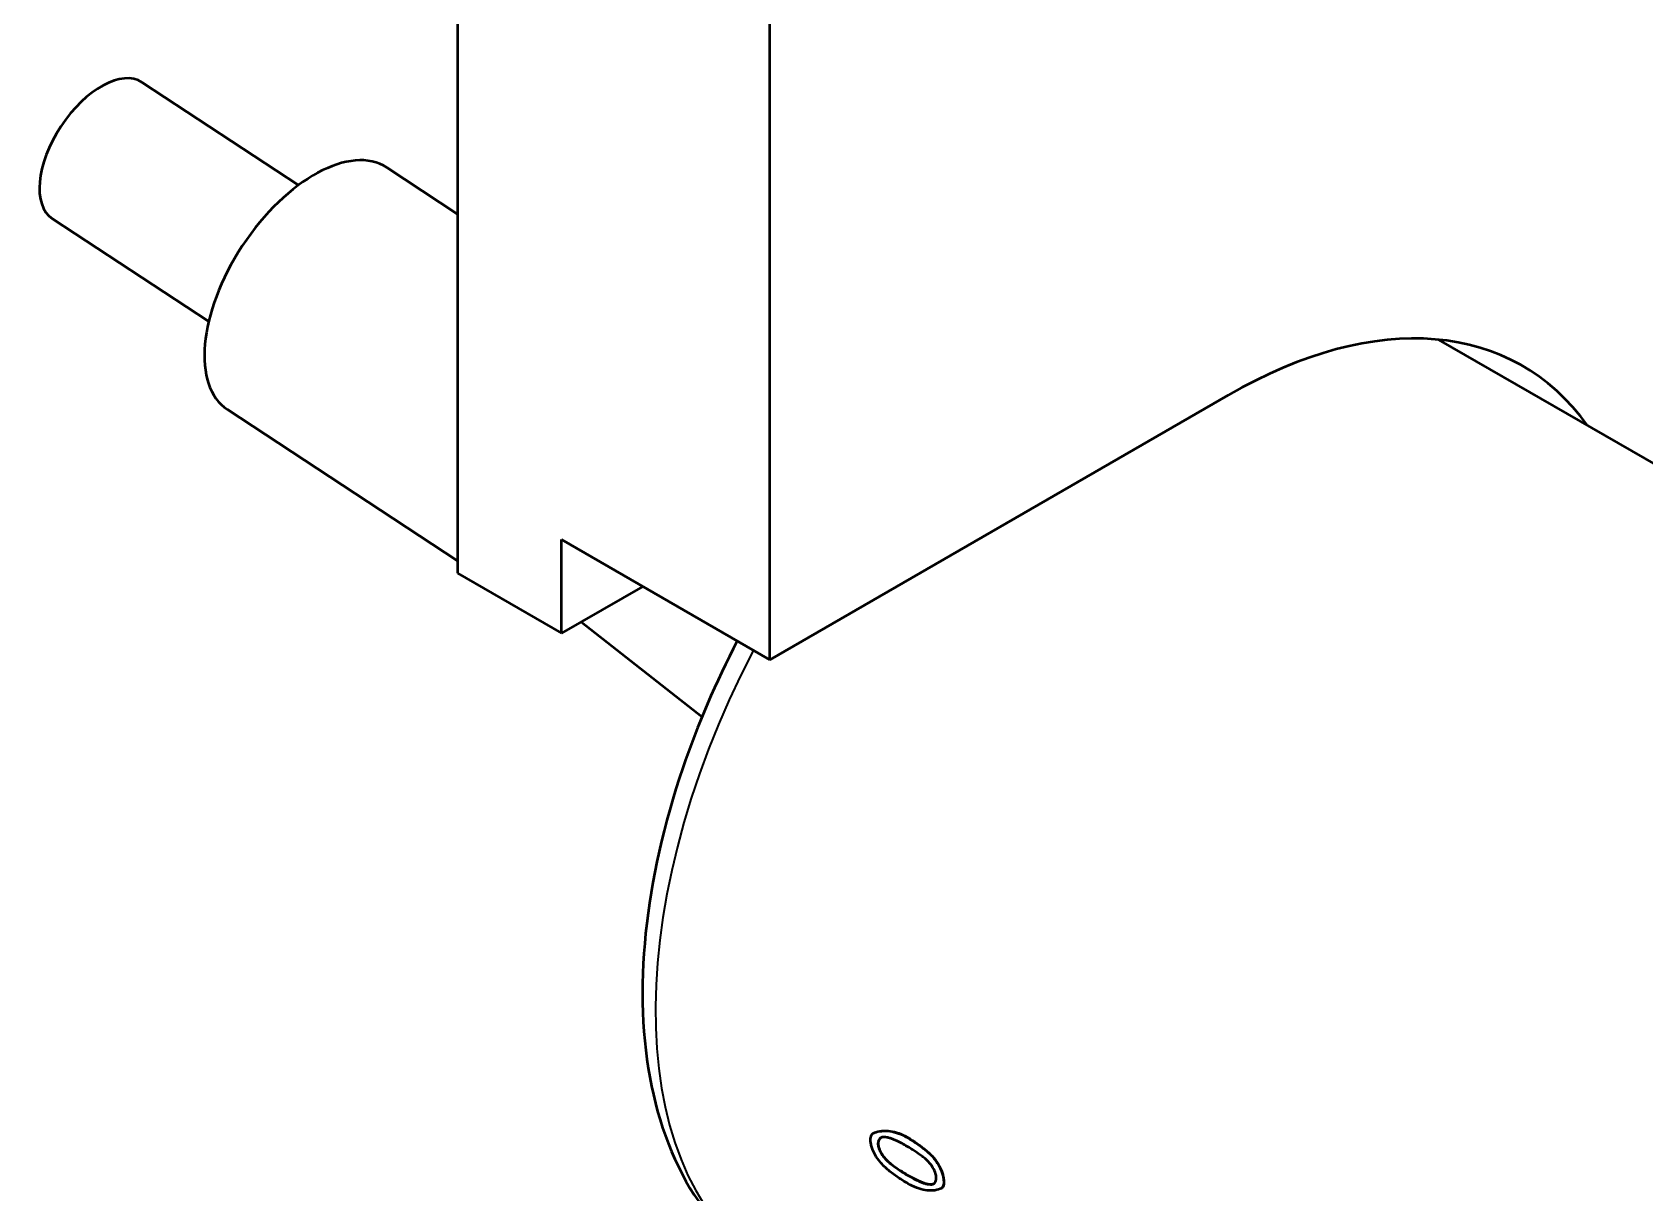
# Model space of a CAD drawing. Header units: millimetres. Extents: x -1259 to 2100, y -2965 to 1485.
# Drawn here: x 1515.9 to 1570.6, y 509.4 to 548.8 of the extents above; entities that cross this region are included whole.
import ezdxf

# ---------------------------------------------------------------- set-up
doc = ezdxf.new("R2010")
doc.units = ezdxf.units.MM
doc.header["$LTSCALE"] = 5
doc.layers.add('Visible (ISO)', color=7, linetype='Continuous', lineweight=50)
doc.layers.add('Visible Narrow (ISO)', color=7, linetype='Continuous', lineweight=35)

msp = doc.modelspace()

# ---------------------------------------------------------------- linework, layer by layer
at = {"layer": 'Visible (ISO)'}
for p, q in [((1540.901, 527.509), (1540.901, 557.72)), ((1530.294, 555.678), (1530.294, 530.449)), ((1524.896, 543.623), (1519.591, 547.114)), ((1530.294, 542.644), (1527.897, 544.222)), ((1521.85, 538.995), (1516.545, 542.486)), ((1563.604, 538.378), (1621.009, 505.235)), ((1540.901, 527.509), (1556.457, 536.491)), ((1530.294, 530.864), (1522.488, 536.002)), ((1533.83, 531.592), (1540.901, 527.509)), ((1533.83, 528.407), (1533.83, 531.592)), ((1530.294, 530.449), (1533.83, 528.407)), ((1536.588, 530), (1533.83, 528.407)), ((1534.494, 528.791), (1538.598, 525.574)), ((1544.42, 511.436), (1544.427, 511.44)), ((1546.718, 509.555), (1546.71, 509.55))]:
    msp.add_line(p, q, dxfattribs=at)
for centre, major_axis, ratio, start_param, end_param in [((1518.068, 544.8), (-1.523, -2.314), 0.535679, 3.141593, 6.283185), ((1525.192, 540.112), (-2.705, -4.11), 0.535679, 3.141593, 6.283185), ((1556.457, 520.161), (10, 17.321), 0.57735, 6.027539, 7.068583), ((1544.792, 510.961), (0.114, -0.311), 0.588622, 3.761517, 4.16783), ((1545.473, 505.634), (-3.143, 5.672), 0.588924, 5.508165, 5.58568), ((1545.399, 514.976), (3.286, -5.273), 0.554016, 5.478823, 5.559061), ((1545.406, 514.983), (3.287, -5.276), 0.554016, 5.478822, 5.55902), ((1546.354, 510.024), (0.103, -0.302), 0.558749, 0.631165, 1.032849)]:
    msp.add_ellipse(centre, major_axis=major_axis, ratio=ratio, start_param=start_param, end_param=end_param, dxfattribs=at)
for points, knots in [([(1539.795, 528.148), (1539.064, 526.743), (1538.441, 525.291), (1537.299, 521.94), (1536.869, 520.037), (1536.496, 516.379), (1536.556, 514.626), (1537.204, 511.466), (1537.787, 510.051), (1539.29, 508), (1540.098, 507.263), (1541.025, 506.727)], [7.144211, 7.144211, 7.144211, 7.144211, 7.398518, 7.398518, 7.729634, 7.729634, 8.0628, 8.0628, 8.390507, 8.390507, 8.63938, 8.63938, 8.63938, 8.63938]), ([(1544.319, 511.208), (1544.319, 511.237), (1544.322, 511.265), (1544.332, 511.316), (1544.34, 511.34), (1544.361, 511.381), (1544.374, 511.399), (1544.404, 511.427), (1544.421, 511.438), (1544.44, 511.446)], [0, 0, 0, 0, 0.01087225, 0.01087225, 0.02166283, 0.02166283, 0.03231179, 0.03231179, 0.04278236, 0.04278236, 0.04278236, 0.04278236]), ([(1544.44, 511.446), (1544.52, 511.477), (1544.606, 511.497), (1544.786, 511.515), (1544.88, 511.513), (1545.072, 511.486), (1545.171, 511.46), (1545.371, 511.388), (1545.472, 511.34), (1545.573, 511.282)], [0, 0, 0, 0, 0.043807, 0.043807, 0.0870851, 0.0870851, 0.1299533, 0.1299533, 0.172765, 0.172765, 0.172765, 0.172765]), ([(1544.673, 511.275), (1544.653, 511.266), (1544.636, 511.252), (1544.607, 511.217), (1544.595, 511.195), (1544.586, 511.171)], [0, 0, 0, 0, 0.01121573, 0.01121573, 0.02263574, 0.02263574, 0.02263574, 0.02263574]), ([(1544.769, 511.296), (1544.751, 511.296), (1544.734, 511.295), (1544.702, 511.288), (1544.687, 511.282), (1544.673, 511.275)], [0, 0, 0, 0, 0.00814539, 0.00814539, 0.01637582, 0.01637582, 0.01637582, 0.01637582]), ([(1544.988, 511.259), (1544.95, 511.271), (1544.913, 511.28), (1544.84, 511.292), (1544.804, 511.296), (1544.769, 511.296)], [0, 0, 0, 0, 0.01633595, 0.01633595, 0.03276173, 0.03276173, 0.03276173, 0.03276173]), ([(1545.573, 511.282), (1545.681, 511.219), (1545.789, 511.151), (1546.004, 511), (1546.111, 510.919), (1546.216, 510.832)], [0, 0, 0, 0, 0.04591624, 0.04591624, 0.09190288, 0.09190288, 0.09190288, 0.09190288]), ([(1544.362, 510.962), (1544.348, 511.004), (1544.338, 511.047), (1544.323, 511.129), (1544.32, 511.169), (1544.319, 511.208)], [0, 0, 0, 0, 0.014091, 0.014091, 0.02827231, 0.02827231, 0.02827231, 0.02827231]), ([(1544.641, 510.457), (1544.58, 510.53), (1544.525, 510.611), (1544.43, 510.782), (1544.39, 510.872), (1544.362, 510.962)], [0, 0, 0, 0, 0.02907119, 0.02907119, 0.05883924, 0.05883924, 0.05883924, 0.05883924]), ([(1544.586, 511.171), (1544.581, 511.155), (1544.577, 511.138), (1544.571, 511.101), (1544.57, 511.081), (1544.57, 511.061)], [0, 0, 0, 0, 0.00749917, 0.00749917, 0.01503178, 0.01503178, 0.01503178, 0.01503178]), ([(1544.57, 511.061), (1544.57, 511.038), (1544.573, 511.014), (1544.582, 510.965), (1544.589, 510.94), (1544.599, 510.915)], [0, 0, 0, 0, 0.00835341, 0.00835341, 0.01663391, 0.01663391, 0.01663391, 0.01663391]), ([(1544.577, 511.065), (1544.577, 511.042), (1544.58, 511.018), (1544.589, 510.969), (1544.596, 510.944), (1544.606, 510.919)], [0, 0, 0, 0, 0.00834912, 0.00834912, 0.01662582, 0.01662582, 0.01662582, 0.01662582]), ([(1545.21, 511.17), (1545.173, 511.188), (1545.135, 511.205), (1545.061, 511.234), (1545.024, 511.248), (1544.988, 511.259)], [0, 0, 0, 0, 0.01585173, 0.01585173, 0.03170337, 0.03170337, 0.03170337, 0.03170337]), ([(1546.079, 510.643), (1545.994, 510.706), (1545.908, 510.766), (1545.737, 510.878), (1545.651, 510.931), (1545.565, 510.981)], [0, 0, 0, 0, 0.0364797, 0.0364797, 0.07295946, 0.07295946, 0.07295946, 0.07295946]), ([(1546.216, 510.832), (1546.266, 510.791), (1546.315, 510.745), (1546.411, 510.646), (1546.457, 510.592), (1546.501, 510.536)], [0, 0, 0, 0, 0.02187074, 0.02187074, 0.0439155, 0.0439155, 0.0439155, 0.0439155]), ([(1546.223, 510.836), (1546.273, 510.794), (1546.322, 510.749), (1546.418, 510.65), (1546.464, 510.596), (1546.508, 510.54)], [0, 0, 0, 0, 0.02186979, 0.02186979, 0.0439123, 0.0439123, 0.0439123, 0.0439123]), ([(1544.937, 510.166), (1544.886, 510.207), (1544.835, 510.252), (1544.736, 510.349), (1544.688, 510.402), (1544.641, 510.457)], [0, 0, 0, 0, 0.02195878, 0.02195878, 0.04409052, 0.04409052, 0.04409052, 0.04409052]), ([(1544.813, 510.564), (1544.852, 510.522), (1544.893, 510.482), (1544.976, 510.407), (1545.019, 510.373), (1545.061, 510.342)], [0, 0, 0, 0, 0.0182188, 0.0182188, 0.03633571, 0.03633571, 0.03633571, 0.03633571]), ([(1544.82, 510.569), (1544.859, 510.526), (1544.9, 510.486), (1544.983, 510.412), (1545.026, 510.378), (1545.068, 510.347)], [0, 0, 0, 0, 0.01821749, 0.01821749, 0.03633384, 0.03633384, 0.03633384, 0.03633384]), ([(1545.061, 510.342), (1545.146, 510.28), (1545.232, 510.221), (1545.403, 510.11), (1545.488, 510.057), (1545.574, 510.008)], [0, 0, 0, 0, 0.0362469, 0.0362469, 0.07249386, 0.07249386, 0.07249386, 0.07249386]), ([(1545.068, 510.347), (1545.153, 510.285), (1545.239, 510.226), (1545.41, 510.114), (1545.495, 510.061), (1545.581, 510.012)], [0, 0, 0, 0, 0.03624663, 0.03624663, 0.07249332, 0.07249332, 0.07249332, 0.07249332]), ([(1546.321, 510.419), (1546.283, 510.462), (1546.243, 510.503), (1546.162, 510.578), (1546.121, 510.612), (1546.079, 510.643)], [0, 0, 0, 0, 0.0180603, 0.0180603, 0.03601367, 0.03601367, 0.03601367, 0.03601367]), ([(1546.525, 510.066), (1546.503, 510.13), (1546.473, 510.194), (1546.404, 510.314), (1546.365, 510.37), (1546.321, 510.419)], [0, 0, 0, 0, 0.02103243, 0.02103243, 0.04155381, 0.04155381, 0.04155381, 0.04155381]), ([(1546.501, 510.536), (1546.56, 510.462), (1546.612, 510.38), (1546.7, 510.206), (1546.737, 510.114), (1546.763, 510.024)], [0, 0, 0, 0, 0.02895113, 0.02895113, 0.05859624, 0.05859624, 0.05859624, 0.05859624]), ([(1546.508, 510.54), (1546.566, 510.467), (1546.618, 510.385), (1546.663, 510.298), (1546.707, 510.211), (1546.743, 510.119), (1546.77, 510.028)], [0.4878718, 0.4878718, 0.4878718, 0.4878718, 0.8170511, 0.8170511, 0.8170511, 1.1462303, 1.1462303, 1.1462303, 1.1462303]), ([(1545.586, 509.719), (1545.478, 509.782), (1545.369, 509.85), (1545.153, 509.999), (1545.044, 510.08), (1544.937, 510.166)], [0, 0, 0, 0, 0.04594796, 0.04594796, 0.09196619, 0.09196619, 0.09196619, 0.09196619]), ([(1546.687, 509.539), (1546.61, 509.51), (1546.528, 509.491), (1546.355, 509.477), (1546.265, 509.481), (1546.079, 509.512), (1545.983, 509.539), (1545.787, 509.613), (1545.687, 509.661), (1545.586, 509.719)], [0, 0, 0, 0, 0.0436851, 0.0436851, 0.0868429, 0.0868429, 0.129592, 0.129592, 0.1722832, 0.1722832, 0.1722832, 0.1722832]), ([(1545.925, 509.82), (1545.962, 509.802), (1545.999, 509.786), (1546.072, 509.756), (1546.108, 509.743), (1546.144, 509.731)], [0, 0, 0, 0, 0.01574971, 0.01574971, 0.03149932, 0.03149932, 0.03149932, 0.03149932]), ([(1545.932, 509.825), (1545.969, 509.807), (1546.006, 509.79), (1546.079, 509.761), (1546.115, 509.747), (1546.151, 509.736)], [0, 0, 0, 0, 0.0157495, 0.0157495, 0.0314989, 0.0314989, 0.0314989, 0.0314989]), ([(1546.144, 509.731), (1546.181, 509.719), (1546.218, 509.71), (1546.29, 509.697), (1546.325, 509.693), (1546.36, 509.692)], [0, 0, 0, 0, 0.01636565, 0.01636565, 0.03281947, 0.03281947, 0.03281947, 0.03281947]), ([(1546.151, 509.736), (1546.188, 509.724), (1546.225, 509.714), (1546.297, 509.701), (1546.332, 509.698), (1546.367, 509.697)], [0, 0, 0, 0, 0.01636497, 0.01636497, 0.03281748, 0.03281748, 0.03281748, 0.03281748]), ([(1546.36, 509.692), (1546.377, 509.692), (1546.393, 509.693), (1546.424, 509.699), (1546.439, 509.704), (1546.453, 509.711)], [0, 0, 0, 0, 0.00816866, 0.00816866, 0.016422, 0.016422, 0.016422, 0.016422]), ([(1546.367, 509.697), (1546.384, 509.696), (1546.4, 509.697), (1546.432, 509.704), (1546.446, 509.709), (1546.46, 509.715)], [0, 0, 0, 0, 0.00816759, 0.00816759, 0.01641929, 0.01641929, 0.01641929, 0.01641929]), ([(1546.453, 509.711), (1546.473, 509.72), (1546.49, 509.734), (1546.518, 509.769), (1546.529, 509.79), (1546.537, 509.815)], [0, 0, 0, 0, 0.01135824, 0.01135824, 0.0229261, 0.0229261, 0.0229261, 0.0229261]), ([(1546.552, 509.919), (1546.552, 509.942), (1546.55, 509.966), (1546.54, 510.016), (1546.534, 510.041), (1546.525, 510.066)], [0, 0, 0, 0, 0.00840975, 0.00840975, 0.01674845, 0.01674845, 0.01674845, 0.01674845]), ([(1546.803, 509.774), (1546.803, 509.744), (1546.801, 509.717), (1546.791, 509.666), (1546.783, 509.642), (1546.763, 509.602), (1546.751, 509.585), (1546.722, 509.557), (1546.706, 509.546), (1546.687, 509.539)], [0, 0, 0, 0, 0.01084531, 0.01084531, 0.02160922, 0.02160922, 0.03223192, 0.03223192, 0.04267677, 0.04267677, 0.04267677, 0.04267677]), ([(1546.81, 509.778), (1546.81, 509.719), (1546.8, 509.667), (1546.78, 509.626), (1546.765, 509.595), (1546.743, 509.571), (1546.718, 509.555)], [1.5707963, 1.5707963, 1.5707963, 1.5707963, 2.0280071, 2.0280071, 2.0280071, 2.3839103, 2.3839103, 2.3839103, 2.3839103]), ([(1546.763, 510.024), (1546.776, 509.98), (1546.786, 509.937), (1546.799, 509.853), (1546.803, 509.813), (1546.803, 509.774)], [0, 0, 0, 0, 0.0142434, 0.0142434, 0.02857688, 0.02857688, 0.02857688, 0.02857688])]:
    msp.add_open_spline(points, degree=3, knots=knots, dxfattribs=at)
for points in [[(1544.427, 511.44), (1544.434, 511.444), (1544.441, 511.447), (1544.447, 511.45)], [(1544.447, 511.45), (1544.608, 511.512), (1544.973, 511.549), (1545.379, 511.402), (1545.58, 511.286)], [(1545.58, 511.286), (1545.797, 511.161), (1546.012, 511.01), (1546.223, 510.836)], [(1544.668, 511.273), (1544.635, 511.253), (1544.609, 511.219), (1544.594, 511.175)], [(1544.599, 510.915), (1544.646, 510.785), (1544.723, 510.66), (1544.813, 510.564)], [(1544.606, 510.919), (1544.653, 510.79), (1544.73, 510.664), (1544.82, 510.569)], [(1546.46, 509.715), (1546.463, 509.717), (1546.466, 509.718), (1546.469, 509.72)], [(1546.77, 510.028), (1546.796, 509.941), (1546.809, 509.856), (1546.81, 509.778)]]:
    msp.add_open_spline(points, degree=3, dxfattribs=at)
at = {"layer": 'Visible Narrow (ISO)'}
for p, q in [((1544.447, 511.45), (1544.44, 511.446)), ((1545.58, 511.286), (1545.573, 511.282)), ((1544.577, 511.065), (1544.57, 511.061)), ((1544.594, 511.175), (1544.586, 511.171)), ((1544.606, 510.919), (1544.599, 510.915)), ((1546.223, 510.836), (1546.216, 510.832)), ((1544.82, 510.569), (1544.813, 510.564)), ((1545.068, 510.347), (1545.061, 510.342)), ((1546.508, 510.54), (1546.501, 510.536)), ((1545.581, 510.012), (1545.574, 510.008)), ((1545.932, 509.825), (1545.925, 509.82)), ((1546.151, 509.736), (1546.144, 509.731)), ((1546.367, 509.697), (1546.36, 509.692)), ((1546.46, 509.715), (1546.453, 509.711)), ((1546.77, 510.028), (1546.763, 510.024)), ((1546.81, 509.778), (1546.803, 509.774))]:
    msp.add_line(p, q, dxfattribs=at)
msp.add_ellipse((1550.7, 523.485), major_axis=(-9.675, -16.758), ratio=0.57735, start_param=4.78554, end_param=6.283185, dxfattribs=at)

doc.saveas('drawing.dxf')
